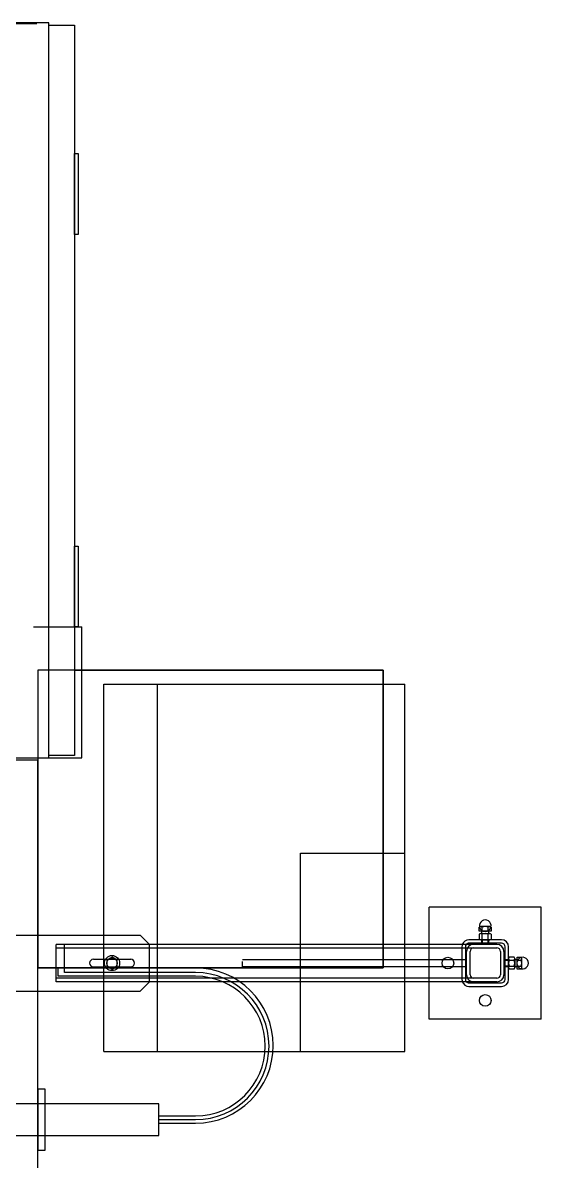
# Model space of a CAD drawing. Header units: millimetres. Extents: x -1732 to 458256, y -4349 to 130988.
# Drawn here: x 55825 to 56530, y 38187 to 39736 of the extents above; entities that cross this region are included whole.
import ezdxf

# ---------------------------------------------------------------- set-up
doc = ezdxf.new("R2010")
doc.units = ezdxf.units.MM
doc.header["$LTSCALE"] = 0.01
doc.header["$MEASUREMENT"] = 0
doc.layers.add('F-E-EQP-BIELO', color=251, linetype='CONTINUOUS')

msp = doc.modelspace()

# ---------------------------------------------------------------- linework, layer by layer
at = {"layer": 'F-E-EQP-BIELO'}
for p, q in [((55860.12361, 39736.13913), (55260.12361, 39736.13913)), ((55843.92361, 39734.73913), (55343.92361, 39734.73913)), ((55860.12361, 38736.13913), (55860.12361, 39736.13913)), ((55839.12361, 38914.33913), (55905.12361, 38914.33913)), ((55905.12361, 38736.13913), (55905.12361, 38914.33913)), ((55845.12361, 38855.13913), (55845.12361, 38450.13913)), ((55895.12361, 38855.13913), (55845.12361, 38855.13913)), ((55895.12361, 38855.13913), (56315.12361, 38855.13913)), ((56315.12361, 38855.13913), (55895.12361, 38855.13913)), ((56315.12361, 38855.13913), (56315.12361, 38450.13913)), ((56315.12361, 38450.13913), (56315.12361, 38855.13913)), ((55934.99861, 38836.28913), (56344.57361, 38836.28913)), ((55934.99861, 38336.28913), (55934.99861, 38836.28913)), ((56008.02361, 38336.28913), (56008.02361, 38836.28913)), ((56344.57361, 38336.28913), (56344.57361, 38836.28913)), ((55260.12361, 38736.13913), (55860.12361, 38736.13913)), ((55281.12361, 38736.13913), (55905.12361, 38736.13913)), ((56202.57361, 38606.28913), (56344.57361, 38606.28913)), ((56202.57361, 38336.28913), (56202.57361, 38606.28913)), ((56377.92361, 38482.13913), (56377.92361, 38532.93913)), ((56530.32361, 38532.93913), (56377.92361, 38532.93913)), ((56530.32361, 38380.53913), (56530.32361, 38532.93913)), ((55764.5844, 38494.83913), (55984.22361, 38494.83913)), ((55996.92361, 38482.13913), (55984.22361, 38494.83913)), ((56445.87471, 38499.99851), (56445.87471, 38505.74025)), ((56462.3725, 38499.99851), (56445.87471, 38499.99851)), ((56445.87471, 38496.21525), (56445.87471, 38489.09739)), ((56460.31028, 38506.34851), (56447.93694, 38506.34851)), ((56447.93694, 38496.82351), (56460.31028, 38496.82351)), ((56449.36111, 38496.82351), (56449.36111, 38499.99851)), ((56449.99916, 38499.99851), (56449.99916, 38505.74025)), ((56449.99916, 38489.09739), (56449.99916, 38496.21525)), ((56458.24805, 38499.99851), (56458.24805, 38505.74025)), ((56458.24805, 38489.09739), (56458.24805, 38496.21525)), ((56458.88611, 38496.82351), (56458.88611, 38499.99851)), ((56462.3725, 38505.74025), (56462.3725, 38499.99851)), ((56462.3725, 38496.21525), (56462.3725, 38489.09739)), ((55996.92361, 38482.13913), (55869.92361, 38482.13913)), ((55869.92361, 38431.33913), (55869.92361, 38482.13913)), ((55869.92361, 38477.37663), (56469.99861, 38477.37663)), ((55881.32361, 38443.83913), (55881.32361, 38482.83913)), ((56469.99861, 38482.13913), (55996.92361, 38482.13913)), ((55996.92361, 38431.33913), (55996.92361, 38482.13913)), ((56377.92361, 38431.33913), (56377.92361, 38482.13913)), ((56422.37361, 38478.96413), (56422.37361, 38434.51413)), ((56427.13611, 38478.96413), (56427.13611, 38434.51413)), ((56476.34861, 38488.48913), (56431.89861, 38488.48913)), ((56476.34861, 38483.72663), (56431.89861, 38483.72663)), ((56447.93694, 38488.48913), (56460.31028, 38488.48913)), ((56449.36111, 38483.72663), (56449.36111, 38488.48913)), ((56449.36111, 38482.13913), (56449.36111, 38483.72663)), ((56450.15486, 38483.72663), (56450.15486, 38488.48913)), ((56458.09236, 38483.72663), (56458.09236, 38488.48913)), ((56458.88611, 38483.72663), (56458.88611, 38488.48913)), ((56458.88611, 38482.13913), (56458.88611, 38483.72663)), ((56481.11111, 38434.51413), (56481.11111, 38478.96413)), ((56485.87361, 38434.51413), (56485.87361, 38478.96413)), ((55920.72361, 38461.89851), (55937.19464, 38461.89851)), ((55937.19464, 38461.89851), (55955.05257, 38461.89851)), ((55946.12361, 38464.98803), (55938.97986, 38460.86358)), ((55953.26736, 38460.86358), (55946.12361, 38464.98803)), ((55955.05257, 38461.89851), (55971.52361, 38461.89851)), ((56428.72361, 38440.86413), (56428.72361, 38472.61413)), ((56433.48611, 38440.86413), (56433.48611, 38472.61413)), ((56474.76111, 38472.61413), (56474.76111, 38440.86413)), ((56479.52361, 38472.61413), (56479.52361, 38440.86413)), ((56485.87361, 38462.9258), (56485.87361, 38450.55246)), ((56493.59972, 38464.98803), (56486.48187, 38464.98803)), ((56494.20798, 38462.9258), (56494.20798, 38450.55246)), ((56497.38298, 38464.98803), (56503.12472, 38464.98803)), ((56497.38298, 38448.49024), (56497.38298, 38464.98803)), ((56503.73298, 38450.55246), (56503.73298, 38462.9258)), ((56315.12361, 38450.13913), (55845.12361, 38450.13913)), ((55845.12361, 38450.13913), (56315.12361, 38450.13913)), ((55872.82361, 38438.83913), (55872.82361, 38450.13913)), ((56059.82361, 38450.13913), (55890.82361, 38450.13913)), ((55920.72361, 38451.57976), (55937.19464, 38451.57976)), ((55937.19464, 38451.57976), (55955.05257, 38451.57976)), ((55938.97986, 38460.86358), (55938.97986, 38452.61469)), ((55938.97986, 38452.61469), (55946.12361, 38448.49024)), ((55946.12361, 38448.49024), (55953.26736, 38452.61469)), ((55953.26736, 38452.61469), (55953.26736, 38460.86358)), ((55955.05257, 38451.57976), (55971.52361, 38451.57976)), ((56123.92361, 38461.50163), (56428.72361, 38461.50163)), ((56123.92361, 38449.58665), (56123.92361, 38459.11165)), ((56123.92361, 38451.97663), (56428.72361, 38451.97663)), ((56479.52361, 38461.50163), (56481.11111, 38461.50163)), ((56479.52361, 38451.97663), (56481.11111, 38451.97663)), ((56481.11111, 38461.50163), (56485.87361, 38461.50163)), ((56481.11111, 38460.70788), (56485.87361, 38460.70788)), ((56481.11111, 38452.77038), (56485.87361, 38452.77038)), ((56481.11111, 38451.97663), (56485.87361, 38451.97663)), ((56486.48187, 38460.86358), (56493.59972, 38460.86358)), ((56486.48187, 38452.61469), (56493.59972, 38452.61469)), ((56493.59972, 38448.49024), (56486.48187, 38448.49024)), ((56494.20798, 38461.50163), (56497.38298, 38461.50163)), ((56494.20798, 38451.97663), (56497.38298, 38451.97663)), ((56497.38298, 38460.86358), (56503.12472, 38460.86358)), ((56497.38298, 38452.61469), (56503.12472, 38452.61469)), ((56503.12472, 38448.49024), (56497.38298, 38448.49024)), ((56469.99861, 38436.10163), (55869.92361, 38436.10163)), ((55996.92361, 38431.33913), (55869.92361, 38431.33913)), ((56059.82361, 38438.83913), (55872.82361, 38438.83913)), ((56059.82361, 38443.83913), (55881.32361, 38443.83913)), ((55996.92361, 38431.33913), (55984.22361, 38418.63913)), ((56469.99861, 38431.33913), (55996.92361, 38431.33913)), ((56377.92361, 38380.53913), (56377.92361, 38431.33913)), ((55766.73611, 38418.63913), (55984.22361, 38418.63913)), ((56431.89861, 38429.75163), (56476.34861, 38429.75163)), ((56431.89861, 38424.98913), (56476.34861, 38424.98913)), ((56530.32361, 38380.53913), (56377.92361, 38380.53913)), ((55934.99861, 38336.28913), (56344.57361, 38336.28913)), ((56009.82361, 38248.83913), (56059.82361, 38248.83913)), ((56009.82361, 38243.83913), (56059.82361, 38243.83913)), ((56009.82361, 38238.83913), (56059.82361, 38238.83913))]:
    msp.add_line(p, q, dxfattribs=at)
for points in [[(55895.12361, 39733.03913), (55895.12361, 38739.23913), (55860.12361, 38739.23913), (55860.12361, 39733.03913), (55895.12361, 39733.03913)], [(55900.12361, 39558.13913), (55900.12361, 39448.13913), (55895.12361, 39448.13913), (55895.12361, 39558.13913), (55900.12361, 39558.13913)], [(55900.12361, 39024.13913), (55900.12361, 38914.13913), (55895.12361, 38914.13913), (55895.12361, 39024.13913), (55900.12361, 39024.13913)], [(55845.12361, 37239.33913), (55845.12361, 38733.03913), (55810.12361, 38733.03913), (55810.12361, 37239.33913), (55845.12361, 37239.33913)], [(55845.12361, 38285.33913), (55845.12361, 38202.33913), (55855.12361, 38202.33913), (55855.12361, 38285.33913), (55845.12361, 38285.33913)], [(55719.82361, 38265.33913), (55719.82361, 38222.33913), (56009.82361, 38222.33913), (56009.82361, 38265.33913), (55719.82361, 38265.33913)]]:
    msp.add_lwpolyline(points, dxfattribs=at)
for centre, radius in [((55946.12361, 38456.73913), 10.3124), ((55946.12361, 38456.73913), 7.14375), ((56403.32361, 38456.73913), 7.9375), ((56454.12361, 38405.93913), 7.9375)]:
    msp.add_circle(centre, radius, dxfattribs=at)
for centre, radius, start, end in [((56454.12361, 38507.53913), 7.9375, 348.7865323, 191.2134677), ((56447.93694, 38502.54854), 3.79997, 57.13276776, 122.86723224), ((56447.93694, 38493.02354), 3.79997, 57.13276776, 122.86723224), ((56454.12361, 38507.53913), 7.9375, 191.2134677, 348.7865323), ((56454.12361, 38492.06101), 14.2875, 73.22134512, 106.77865488), ((56454.12361, 38482.53601), 14.2875, 73.22134512, 106.77865488), ((56460.31028, 38502.54854), 3.79997, 57.13276776, 122.86723224), ((56460.31028, 38493.02354), 3.79997, 57.13276776, 122.86723224), ((56431.89861, 38478.96413), 9.525, 160.52877937, 180), ((56431.89861, 38478.96413), 9.525, 90, 160.52877937), ((56431.89861, 38478.96413), 4.7625, 138.1896851, 180), ((56431.89861, 38478.96413), 4.7625, 90, 138.1896851), ((56438.24861, 38472.61413), 9.525, 90, 180), ((56438.24861, 38472.61413), 4.7625, 90, 180), ((56447.93694, 38492.28911), 3.79997, 237.13276776, 302.86723224), ((56454.12361, 38502.77663), 14.2875, 253.22134512, 286.77865488), ((56460.31028, 38492.28911), 3.79997, 237.13276776, 302.86723224), ((56460.31028, 38492.28911), 3.79997, 237.13276776, 302.86723224), ((56469.99861, 38472.61413), 9.525, 0, 90), ((56469.99861, 38472.61413), 4.7625, 0, 90), ((56476.34861, 38478.96413), 9.525, 0, 90), ((56476.34861, 38478.96413), 4.7625, 0, 90), ((55920.72361, 38456.73913), 5.15937, 90, 270), ((55971.52361, 38456.73913), 5.15937, 270, 90), ((56489.67358, 38462.9258), 3.79997, 147.13276776, 212.86723224), ((56490.40801, 38462.9258), 3.79997, 327.13276776, 32.86723224), ((56504.92361, 38456.73913), 7.9375, 101.2134677, 258.7865323), ((56499.93301, 38462.9258), 3.79997, 327.13276776, 32.86723224), ((56504.92361, 38456.73913), 7.9375, 258.7865323, 101.2134677), ((56059.82361, 38344.48913), 105.65, 270, 90), ((56500.16111, 38456.73913), 14.2875, 163.22134512, 196.77865488), ((56489.67358, 38450.55246), 3.79997, 147.13276776, 212.86723224), ((56489.67358, 38450.55246), 3.79997, 147.13276776, 212.86723224), ((56479.92048, 38456.73913), 14.2875, 343.22134512, 16.77865488), ((56490.40801, 38450.55246), 3.79997, 327.13276776, 32.86723224), ((56489.44548, 38456.73913), 14.2875, 343.22134512, 16.77865488), ((56499.93301, 38450.55246), 3.79997, 327.13276776, 32.86723224), ((56059.82361, 38343.83913), 100, 270, 90), ((56059.55723, 38343.83913), 95.00037, 270.16065299, 89.83934701), ((56431.89861, 38434.51413), 9.525, 180, 199.47122063), ((56431.89861, 38434.51413), 9.525, 199.47122063, 270), ((56431.89861, 38434.51413), 4.7625, 180, 221.8103149), ((56431.89861, 38434.51413), 4.7625, 221.8103149, 270), ((56438.24861, 38440.86413), 9.525, 180, 270), ((56438.24861, 38440.86413), 4.7625, 180, 270), ((56469.99861, 38440.86413), 4.7625, 270, 0), ((56469.99861, 38440.86413), 9.525, 270, 0), ((56476.34861, 38434.51413), 4.7625, 270, 0), ((56476.34861, 38434.51413), 9.525, 270, 0)]:
    msp.add_arc(centre, radius, start, end, dxfattribs=at)

doc.saveas('drawing.dxf')
